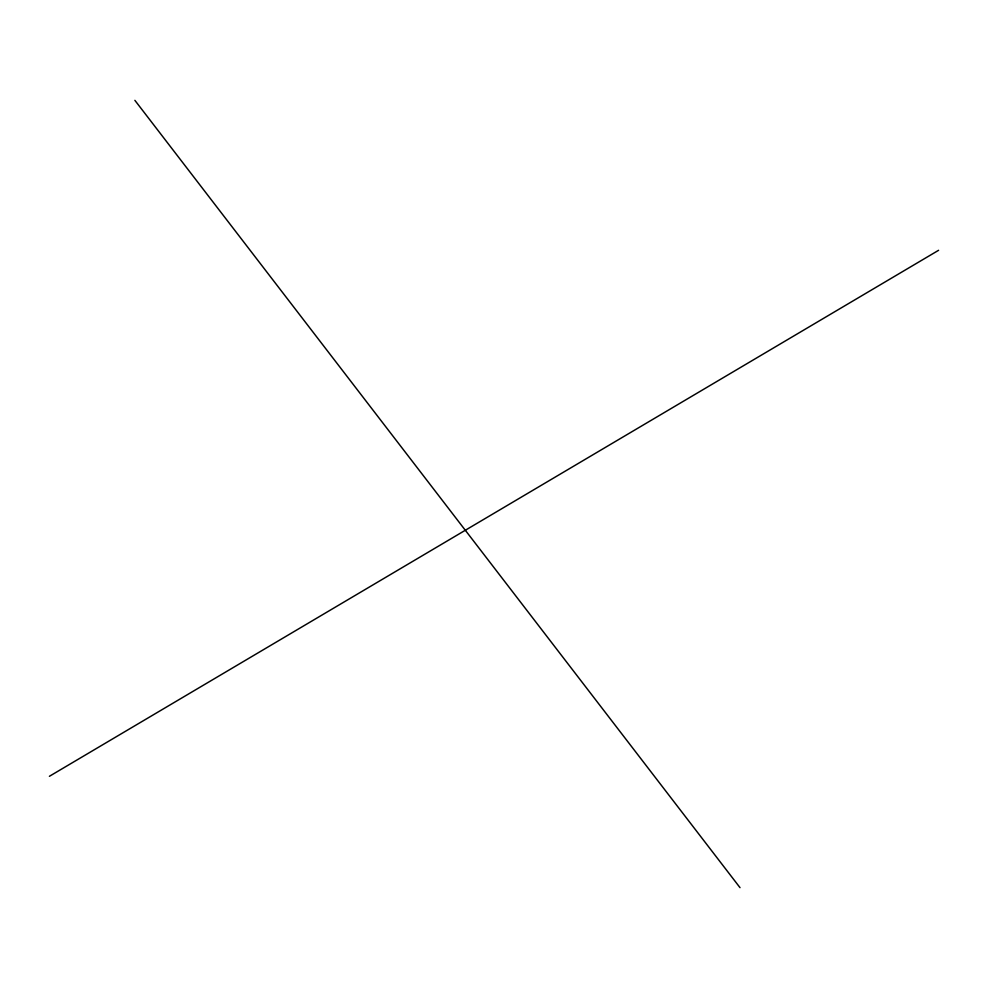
<?xml version="1.0" encoding="UTF-8"?>
<svg xmlns="http://www.w3.org/2000/svg" width="988" height="988" viewBox="0 0 988 988"><rect width="100%" height="100%" fill="white"/><g stroke="black" fill="none" stroke-linecap="round" stroke-linejoin="round"><path stroke-width="1.48" d="M49.4 776.296L938.6 250.297M134.874 100.344L740.012 887.656"/></g></svg>
